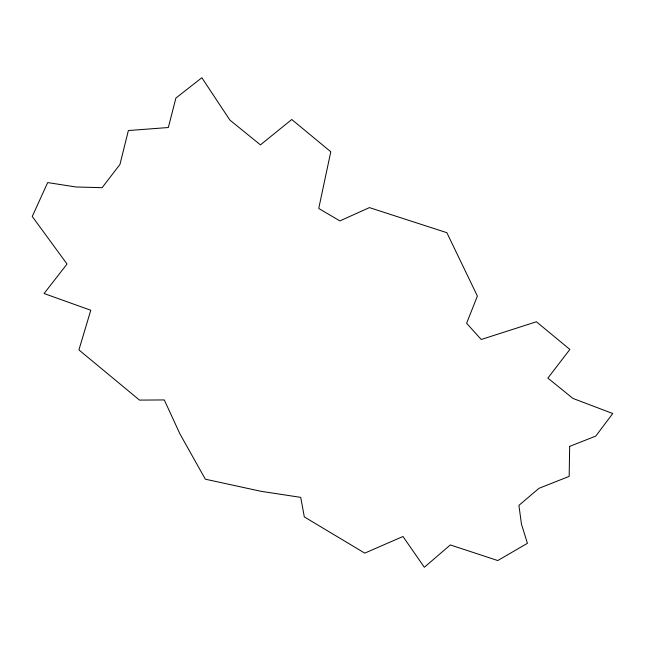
<?xml version="1.0" encoding="UTF-8"?>
<svg xmlns="http://www.w3.org/2000/svg" width="645" height="645" viewBox="0 0 645 645"><rect width="100%" height="100%" fill="white"/><g stroke="black" fill="none" stroke-linecap="round" stroke-linejoin="round"><path stroke-width="0.97" d="M569.648 446.388L569.18 476.381L539.026 488.289L518.911 505.374L521.458 524.127L527.433 543.316L497.755 560.545L450.323 544.936L424.329 567.269L402.972 536.495L364.756 553.128L304.319 516.919L300.723 497.368L260.975 491.297L205.336 479.195L180.003 434.021L164.281 399.94L139.513 400.102L78.908 349.913L90.776 310.245L44.062 293.531L67.048 264.023L32.25 216.478L47.682 182.575L75.925 186.977L102.12 187.687L119.962 164.41L128.371 130.548L168.345 127.517L175.892 98.072L201.845 77.731L229.91 120.099L260.443 144.875L291.766 119.502L330.788 151.769L318.735 208.456L339.875 220.904L369.432 207.609L446.864 232.692L477.389 296.071L466.601 323.282L481.226 339.488L536.406 321.774L569.874 349.445L547.871 378.091L572.913 398.408L612.75 413.518L595.787 436.093L569.648 446.388"/></g></svg>
